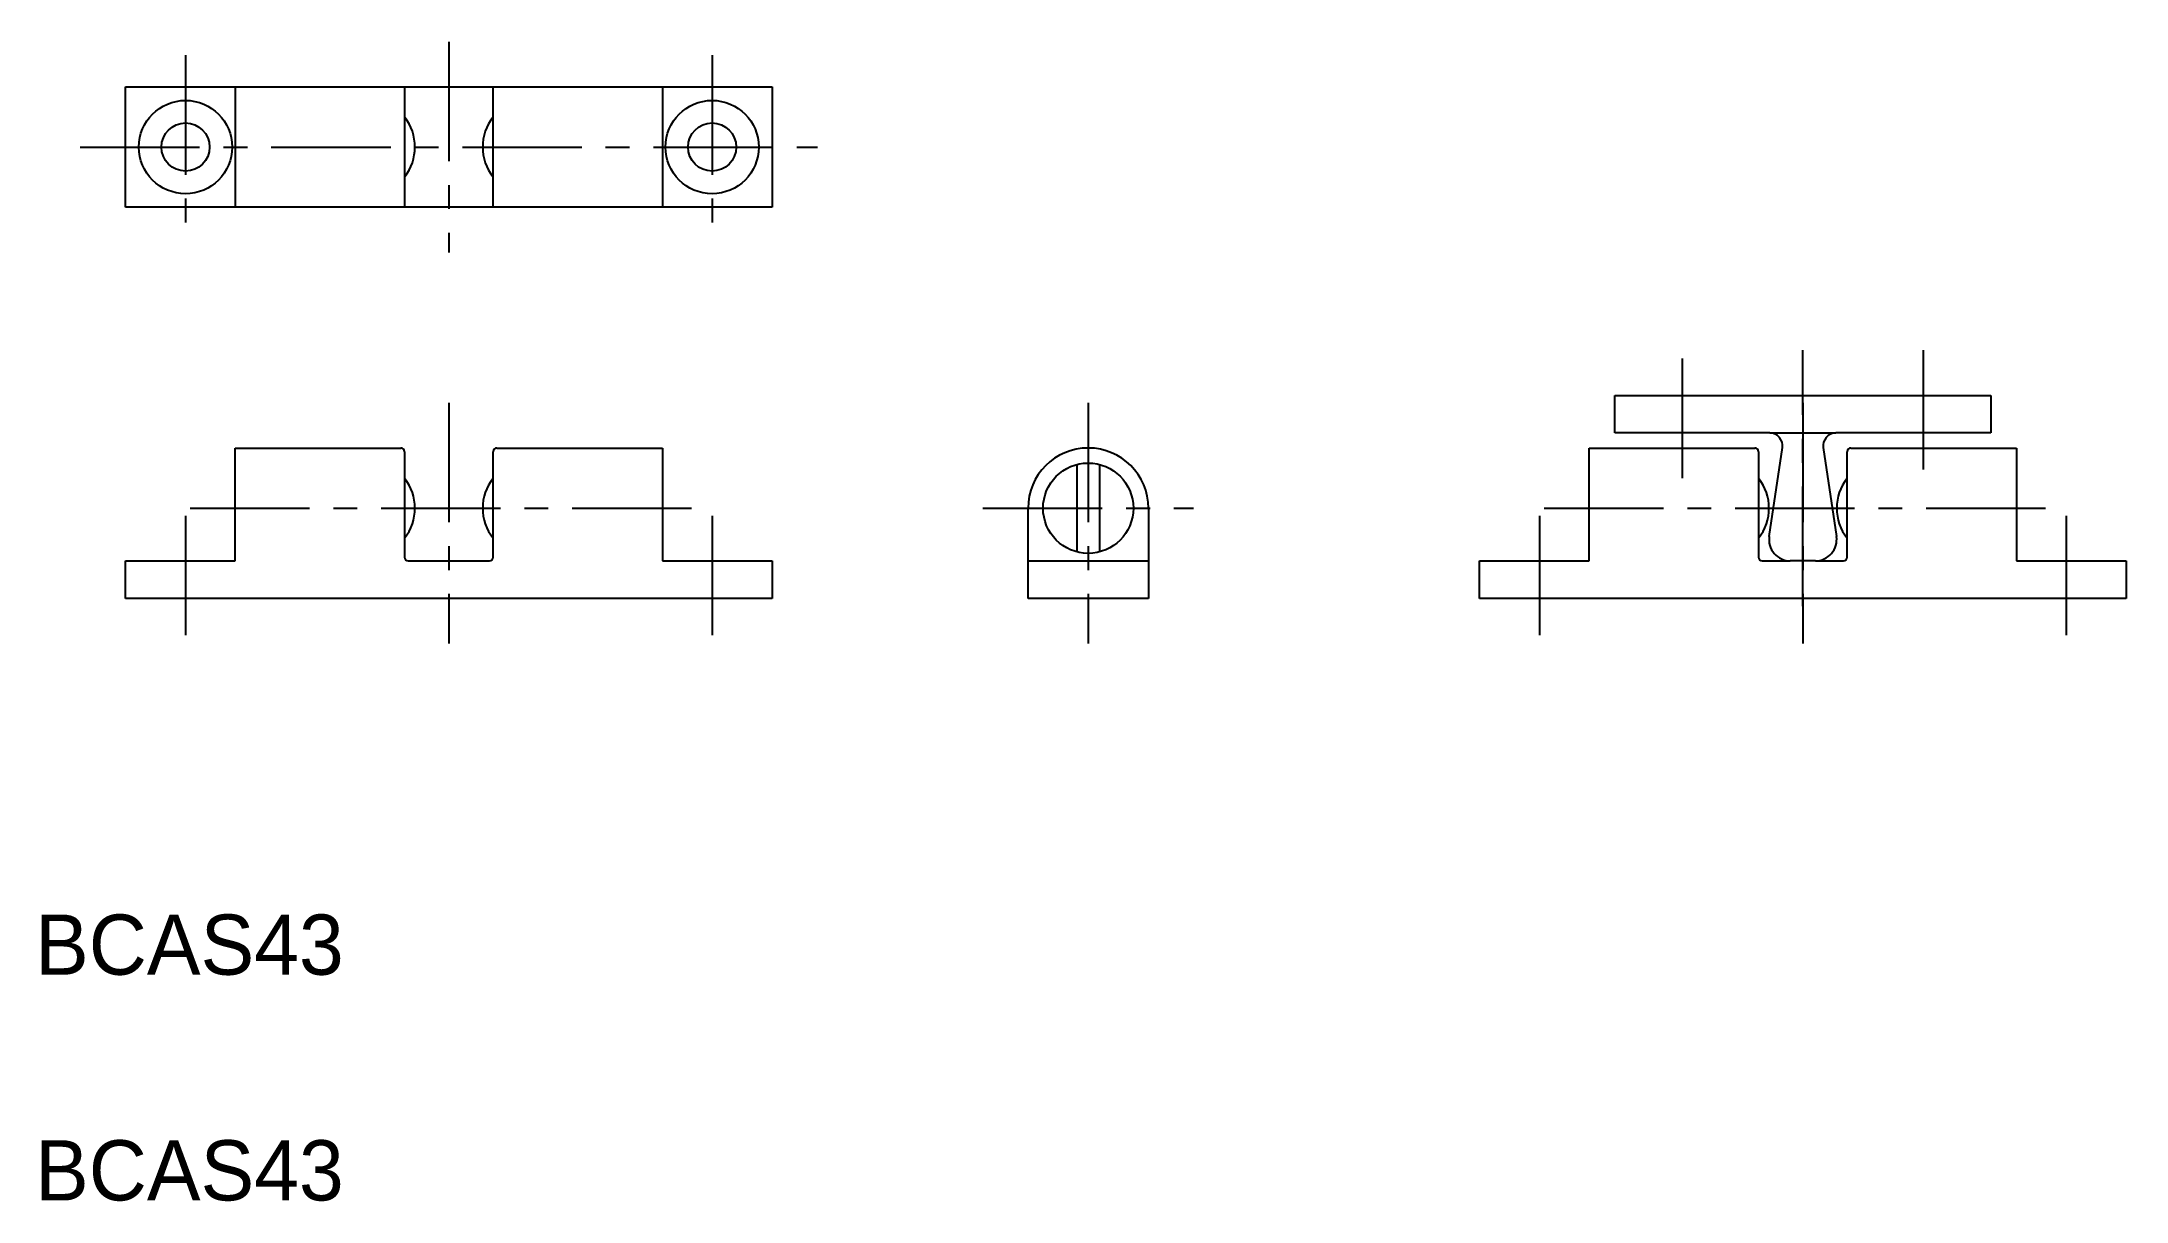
# Model space of a CAD drawing. Extents: x 10 to 149, y 10 to 87.
import ezdxf

# ---------------------------------------------------------------- set-up
doc = ezdxf.new("R2010")
doc.units = 0
doc.header["$LTSCALE"] = 0.25
doc.linetypes.add('CENTER', pattern=[50.8, 31.75, -6.35, 6.35, -6.35])
doc.layers.get('0').update_dxf_attribs({"linetype": 'CONTINUOUS'})
doc.layers.add('CENTER', color=1, linetype='CENTER')

msp = doc.modelspace()

# ---------------------------------------------------------------- linework, layer by layer
for p, q in [((16, 84), (59, 84)), ((16, 76), (16, 84)), ((23.3, 84), (23.3, 76)), ((34.55, 84), (34.55, 76)), ((40.45, 76), (40.45, 84)), ((51.7, 84), (51.7, 76)), ((59, 84), (59, 76)), ((59, 76), (16, 76)), ((115, 63.5), (140, 63.5)), ((115, 61), (115, 63.5)), ((140, 63.5), (140, 61)), ((125.3, 61), (115, 61)), ((125.3, 61), (129.7, 61)), ((140, 61), (129.7, 61)), ((23.3, 52.5), (23.3, 60)), ((23.3, 60), (34.3, 60)), ((34.55, 59.75), (34.55, 58)), ((40.45, 58), (40.45, 59.75)), ((40.7, 60), (51.7, 60)), ((51.7, 60), (51.7, 52.5)), ((113.3, 52.5), (113.3, 60)), ((113.3, 60), (124.3, 60)), ((124.55, 59.75), (124.55, 58)), ((125.265339, 54.124575), (126.140796, 60.025255)), ((128.859204, 60.025255), (129.734661, 54.124575)), ((130.45, 58), (130.45, 59.75)), ((130.7, 60), (141.7, 60)), ((141.7, 60), (141.7, 52.5)), ((79.25, 58.904738), (79.25, 53.095262)), ((80.75, 58.904738), (80.75, 53.095262)), ((34.55, 58), (34.55, 54)), ((40.45, 54), (40.45, 58)), ((124.55, 58), (124.55, 54)), ((130.45, 54), (130.45, 58)), ((76, 50), (76, 56)), ((84, 56), (84, 50)), ((34.55, 54), (34.55, 52.75)), ((40.45, 52.75), (40.45, 54)), ((124.55, 54), (124.55, 52.75)), ((130.45, 52.75), (130.45, 54)), ((16, 52.5), (23.3, 52.5)), ((16, 50), (16, 52.5)), ((34.8, 52.5), (40.2, 52.5)), ((51.7, 52.5), (59, 52.5)), ((59, 52.5), (59, 50)), ((76, 52.5), (84, 52.5)), ((106, 52.5), (113.3, 52.5)), ((106, 50), (106, 52.5)), ((124.8, 52.5), (126.666667, 52.5)), ((128.333333, 52.5), (126.666667, 52.5)), ((128.333333, 52.5), (130.2, 52.5)), ((141.7, 52.5), (149, 52.5)), ((149, 52.5), (149, 50)), ((59, 50), (16, 50)), ((84, 50), (76, 50)), ((149, 50), (106, 50))]:
    msp.add_line(p, q)
for centre, radius in [((20, 80), 3.1), ((55, 80), 3.1), ((20, 80), 1.6), ((55, 80), 1.6), ((80, 56), 3)]:
    msp.add_circle(centre, radius)
for centre, radius, start, end in [((32.042857, 80), 3.207143, 321.419908, 38.580092), ((42.957143, 80), 3.207143, 141.419908, 218.580092), ((125.3, 60.15), 0.85, 351.560847, 90), ((129.7, 60.15), 0.85, 90, 188.439153), ((34.3, 59.75), 0.25, 0, 90), ((40.7, 59.75), 0.25, 90, 180), ((80, 56), 4, 0, 180), ((124.3, 59.75), 0.25, 0, 90), ((130.7, 59.75), 0.25, 90, 180), ((32.042857, 56), 3.207143, 321.419908, 38.580092), ((42.957143, 56), 3.207143, 141.419908, 218.580092), ((122.042857, 56), 3.207143, 321.419908, 38.580092), ((132.957143, 56), 3.207143, 141.419908, 218.580092), ((126.666667, 53.916667), 1.416667, 171.560847, 270), ((128.333333, 53.916667), 1.416667, 270, 8.439153), ((34.8, 52.75), 0.25, 180, 270), ((40.2, 52.75), 0.25, 270, 0), ((124.8, 52.75), 0.25, 180, 270), ((130.2, 52.75), 0.25, 270, 0)]:
    msp.add_arc(centre, radius, start, end)
at = {"layer": 'CENTER'}
for p, q in [((20, 86.1), (20, 73.9)), ((37.5, 87), (37.5, 73)), ((55, 86.1), (55, 73.9)), ((13, 80), (62, 80)), ((119.5, 58), (119.5, 66.5)), ((127.5, 49.5), (127.5, 66.5)), ((135.5, 66.5), (135.5, 58)), ((37.5, 63), (37.5, 47)), ((80, 63), (80, 47)), ((127.5, 63), (127.5, 47)), ((20, 55.5), (20, 47)), ((20.3, 56), (54.7, 56)), ((55, 55.5), (55, 47)), ((73, 56), (87, 56)), ((110, 55.5), (110, 47)), ((110.3, 56), (144.7, 56)), ((145, 55.5), (145, 47))]:
    msp.add_line(p, q, dxfattribs=at)

# ---------------------------------------------------------------- texts
for p in [(10, 25), (10, 10)]:
    msp.add_text('BCAS43', height=4).set_placement(p)

doc.saveas('drawing.dxf')
